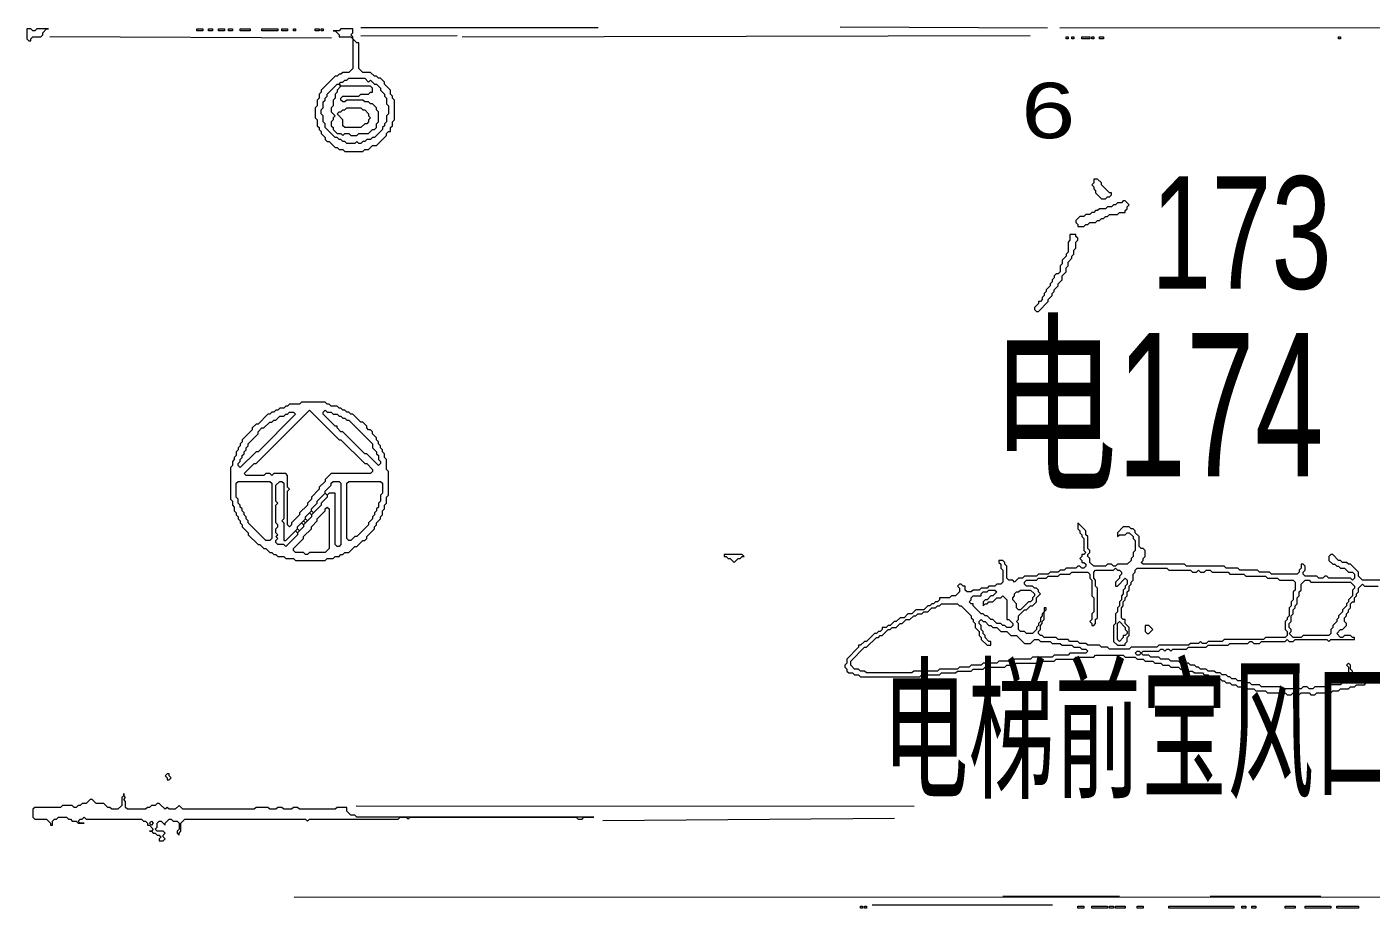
# Model space of a CAD drawing. Extents: x 20 to 3943, y 20 to 2783.
# Drawn here: x 2034 to 2714, y 28 to 474 of the extents above; entities that cross this region are included whole.
import ezdxf

# ---------------------------------------------------------------- set-up
doc = ezdxf.new("R2010")
doc.units = 0
for name, color, linetype, lineweight in [('OCR_TEXT', 6, 'Continuous', 0), ('TRACE_STRAIGHT', 5, 'Continuous', 0), ('TRACE_TEXT_SYMBOL', 6, 'Continuous', 0)]:
    doc.layers.add(name, color=color, linetype=linetype, lineweight=lineweight)
doc.styles.add('wqy-unicode', font='wqy-unicode.lff')

msp = doc.modelspace()

# ---------------------------------------------------------------- linework, layer by layer
at = {"layer": 'TRACE_STRAIGHT', "color": 5}
for p, q in [((2203.12, 473.62), (2323.12, 473.62)), ((2203.12, 469.51), (2251.88, 469.57)), ((2254.37, 468.93), (2541.88, 469.59)), ((2445.61, 474.01), (2550.63, 473.45)), ((2556.87, 473.59), (2819.38, 473.69)), ((2045.61, 469.2), (2188.13, 468.4)), ((2200.62, 79.75), (2483.13, 79.64)), ((2325.62, 72.28), (2473.15, 73.5)), ((2169.37, 33.58), (2799.38, 33.64)), ((2461.87, 29.59), (2553.13, 29.72)), ((2528, 34), (2587, 34)), ((2633, 34), (2689, 34))]:
    msp.add_line(p, q, dxfattribs=at)
at = {"layer": 'TRACE_TEXT_SYMBOL', "color": 6}
for points in [[(2034, 473), (2034, 468), (2035, 467), (2036, 467), (2036, 468), (2037, 469), (2041, 469), (2042, 470), (2042, 471), (2044, 473), (2045, 473), (2039, 473), (2038, 472), (2037, 472), (2036, 473)], [(2120, 473), (2123, 473), (2123, 472), (2120, 472)], [(2126, 473), (2128, 473), (2128, 472), (2126, 472)], [(2131, 473), (2134, 473), (2134, 472), (2131, 472)], [(2136, 473), (2138, 473), (2138, 472), (2136, 472)], [(2142, 473), (2147, 473), (2147, 472), (2142, 472)], [(2153, 473), (2161, 473), (2161, 472), (2153, 472)], [(2163, 473), (2166, 473), (2166, 472), (2163, 472)], [(2169, 473), (2170, 473), (2170, 472), (2169, 472)], [(2180, 473), (2182, 473), (2182, 472), (2180, 472)], [(2183, 473), (2184, 473), (2184, 472), (2183, 472)], [(2560, 469), (2561, 469), (2561, 468), (2560, 468)], [(2563, 469), (2564, 469), (2564, 468), (2563, 468)], [(2568, 469), (2572, 469), (2572, 468), (2568, 468)], [(2573, 469), (2574, 469), (2574, 468), (2573, 468)], [(2577, 469), (2579, 469), (2579, 468), (2577, 468)], [(2698, 469), (2699, 469), (2699, 468), (2698, 468)], [(2195, 432), (2196, 433), (2203, 433), (2204, 432), (2205, 432), (2207, 430), (2207, 429), (2208, 428), (2207, 427), (2207, 426), (2206, 425), (2205, 425), (2203, 423), (2195, 423), (2194, 424), (2194, 427), (2191, 430), (2192, 431), (2193, 431), (2194, 432)], [(2574, 397), (2574, 395), (2573, 394), (2574, 393), (2574, 392), (2575, 391), (2575, 390), (2578, 387), (2580, 387), (2581, 388), (2582, 388), (2583, 389), (2583, 390), (2582, 390), (2578, 394), (2578, 395), (2576, 397)], [(2589, 386), (2588, 385), (2586, 385), (2585, 384), (2584, 384), (2583, 383), (2581, 383), (2580, 382), (2577, 382), (2576, 381), (2575, 381), (2574, 380), (2573, 380), (2572, 379), (2570, 379), (2569, 378), (2567, 378), (2565, 376), (2565, 375), (2566, 374), (2566, 373), (2569, 373), (2570, 374), (2571, 374), (2572, 375), (2575, 375), (2576, 376), (2577, 376), (2578, 377), (2579, 377), (2580, 378), (2581, 378), (2582, 379), (2586, 379), (2587, 380), (2590, 380), (2590, 381), (2591, 382), (2591, 383), (2592, 384), (2590, 386)], [(2562, 369), (2562, 366), (2561, 365), (2561, 360), (2560, 359), (2560, 358), (2558, 356), (2558, 354), (2557, 353), (2557, 350), (2556, 349), (2555, 349), (2554, 348), (2554, 347), (2553, 346), (2553, 345), (2552, 344), (2552, 343), (2550, 341), (2550, 340), (2549, 339), (2549, 338), (2548, 337), (2548, 336), (2547, 335), (2546, 335), (2546, 334), (2544, 332), (2544, 331), (2545, 330), (2546, 330), (2551, 335), (2551, 336), (2553, 338), (2553, 339), (2554, 340), (2554, 341), (2556, 343), (2556, 344), (2558, 346), (2558, 348), (2560, 350), (2560, 352), (2561, 353), (2561, 355), (2563, 357), (2563, 358), (2564, 359), (2564, 361), (2565, 362), (2565, 365), (2566, 366), (2566, 367), (2565, 368), (2565, 369)], [(2166, 278), (2167, 279), (2169, 279), (2170, 278), (2151, 259), (2150, 259), (2142, 251), (2141, 252), (2141, 253), (2142, 254), (2142, 255), (2143, 256), (2143, 257), (2144, 258), (2144, 259), (2145, 260), (2145, 261), (2146, 262), (2146, 263), (2151, 268), (2151, 269), (2153, 271), (2154, 271), (2157, 274), (2158, 274), (2159, 275), (2160, 275), (2162, 277), (2164, 277), (2165, 278)], [(2177, 280), (2192, 265), (2193, 265), (2205, 253), (2206, 253), (2209, 250), (2209, 249), (2208, 248), (2188, 248), (2185, 245), (2185, 244), (2182, 241), (2182, 240), (2178, 236), (2178, 235), (2176, 233), (2176, 232), (2172, 228), (2172, 227), (2168, 223), (2168, 222), (2167, 221), (2166, 222), (2166, 239), (2167, 240), (2166, 241), (2166, 247), (2165, 248), (2159, 248), (2158, 247), (2157, 248), (2155, 248), (2154, 247), (2145, 247), (2144, 248), (2149, 253), (2150, 253)], [(2184, 279), (2185, 280), (2186, 279), (2188, 279), (2189, 278), (2191, 278), (2192, 277), (2193, 277), (2194, 276), (2195, 276), (2196, 275), (2197, 275), (2209, 263), (2209, 261), (2211, 259), (2211, 258), (2212, 257), (2212, 255), (2213, 254), (2213, 253), (2212, 252), (2206, 258), (2205, 258), (2194, 269), (2193, 269), (2191, 271), (2191, 272), (2190, 272), (2184, 278)], [(2140, 243), (2141, 244), (2157, 244), (2158, 243), (2158, 215), (2157, 214), (2155, 214), (2146, 223), (2146, 224), (2145, 225), (2145, 226), (2144, 227), (2144, 228), (2143, 229), (2143, 230), (2142, 231), (2142, 232), (2141, 233), (2141, 235), (2140, 236)], [(2162, 244), (2163, 244), (2164, 243), (2164, 225), (2163, 224), (2164, 223), (2164, 214), (2165, 214), (2170, 219), (2171, 218), (2171, 217), (2165, 211), (2164, 212), (2161, 212), (2160, 213), (2160, 214), (2161, 215), (2160, 216), (2161, 217), (2160, 218), (2160, 220), (2161, 221), (2161, 222), (2160, 223), (2160, 232), (2161, 233), (2160, 234), (2160, 242)], [(2188, 243), (2189, 244), (2192, 244), (2193, 243), (2193, 212), (2192, 211), (2191, 211), (2190, 212), (2190, 238), (2187, 238), (2186, 237), (2185, 238), (2185, 239), (2188, 242)], [(2196, 243), (2197, 244), (2213, 244), (2214, 243), (2214, 238), (2213, 237), (2213, 234), (2212, 233), (2212, 231), (2211, 230), (2211, 229), (2210, 228), (2210, 227), (2209, 226), (2209, 225), (2207, 223), (2207, 222), (2201, 216), (2200, 216), (2198, 214), (2197, 214), (2196, 215)], [(2185, 238), (2186, 237), (2186, 236), (2183, 233), (2183, 232), (2179, 228), (2178, 229), (2178, 230), (2181, 233), (2181, 234)], [(2185, 230), (2186, 231), (2187, 230), (2187, 210), (2185, 208), (2177, 208), (2176, 207), (2175, 207), (2174, 208), (2170, 208), (2169, 209), (2169, 210), (2174, 215), (2174, 216), (2178, 220), (2178, 221), (2181, 224), (2181, 225), (2185, 229)], [(2174, 224), (2175, 225), (2176, 224), (2175, 223)], [(2177, 228), (2178, 227), (2178, 226), (2176, 224), (2175, 225), (2175, 226)], [(2177, 228), (2178, 229), (2179, 228), (2178, 227)], [(2170, 219), (2171, 220), (2172, 219), (2171, 218)], [(2173, 223), (2174, 222), (2174, 221), (2172, 219), (2171, 220), (2171, 221)], [(2173, 223), (2174, 224), (2175, 223), (2174, 222)], [(2387, 207), (2387, 206), (2388, 206), (2389, 205), (2390, 205), (2392, 203), (2394, 205), (2395, 205), (2396, 206), (2397, 206), (2396, 207)], [(2681, 194), (2683, 194), (2684, 193), (2704, 193), (2706, 191), (2706, 190), (2705, 189), (2705, 186), (2703, 184), (2703, 183), (2702, 182), (2702, 181), (2700, 179), (2700, 178), (2698, 176), (2698, 175), (2697, 174), (2697, 173), (2695, 171), (2695, 170), (2694, 169), (2694, 167), (2693, 166), (2680, 166), (2679, 165), (2675, 165), (2673, 167), (2674, 168), (2674, 169), (2673, 170), (2673, 172), (2674, 173), (2674, 176), (2675, 177), (2675, 179), (2676, 180), (2676, 181), (2677, 182), (2677, 185), (2678, 186), (2678, 188), (2679, 189), (2679, 192)], [(2520, 188), (2521, 189), (2524, 189), (2525, 188), (2523, 186), (2522, 186), (2520, 184), (2519, 184), (2518, 183), (2518, 181), (2519, 182), (2520, 182), (2521, 183), (2523, 183), (2525, 185), (2527, 185), (2528, 186), (2530, 184), (2530, 174), (2531, 174), (2533, 172), (2533, 171), (2532, 170), (2530, 170), (2529, 171), (2528, 171), (2527, 172), (2525, 172), (2523, 174), (2522, 174), (2520, 176), (2519, 176), (2518, 177), (2517, 177), (2513, 181), (2513, 182), (2512, 182), (2511, 183), (2512, 184), (2512, 185), (2513, 186), (2517, 186), (2517, 187), (2518, 188)], [(2536, 188), (2537, 189), (2542, 189), (2544, 187), (2544, 186), (2543, 185), (2543, 184), (2542, 183), (2541, 183), (2537, 179), (2536, 179), (2535, 180), (2535, 182), (2533, 184), (2533, 185), (2534, 186), (2534, 187), (2535, 188)], [(2586, 172), (2587, 173), (2590, 170), (2590, 169), (2591, 168), (2591, 167), (2590, 166), (2589, 166), (2589, 165), (2587, 163), (2586, 164)], [(2600, 171), (2600, 168), (2601, 167), (2602, 167), (2604, 169), (2602, 171)], [(2595, 157), (2596, 158), (2597, 158), (2598, 157), (2597, 156), (2596, 156)], [(2105, 96), (2104, 95), (2105, 94), (2105, 93), (2106, 93), (2107, 94), (2106, 95), (2106, 96)], [(2096, 71), (2097, 72), (2098, 71), (2097, 70)], [(2456, 29), (2457, 29), (2457, 28), (2456, 28)], [(2458, 29), (2459, 29), (2459, 28), (2458, 28)], [(2566, 29), (2569, 29), (2569, 28), (2566, 28)], [(2573, 29), (2581, 29), (2581, 28), (2573, 28)], [(2582, 29), (2584, 29), (2584, 28), (2582, 28)], [(2585, 29), (2590, 29), (2590, 28), (2585, 28)], [(2596, 29), (2599, 29), (2599, 28), (2596, 28)], [(2612, 29), (2645, 29), (2645, 28), (2612, 28)], [(2649, 29), (2651, 29), (2651, 28), (2649, 28)], [(2654, 29), (2656, 29), (2656, 28), (2654, 28)], [(2671, 29), (2676, 29), (2676, 28), (2671, 28)], [(2681, 29), (2694, 29), (2694, 28), (2681, 28)], [(2697, 29), (2708, 29), (2708, 28), (2697, 28)]]:
    msp.add_lwpolyline(points, close=True, dxfattribs=at)
for points in [[(2193, 473), (2192, 472), (2189, 472), (2190, 472), (2192, 470), (2192, 469), (2198, 469), (2199, 468), (2199, 453), (2197, 451), (2194, 451), (2193, 450), (2192, 450), (2191, 449), (2190, 449), (2183, 442), (2183, 441), (2182, 440), (2182, 438), (2181, 437), (2181, 434), (2180, 433), (2180, 428), (2181, 427), (2181, 424), (2182, 423), (2182, 422), (2183, 421), (2183, 420), (2185, 418), (2185, 417), (2186, 416), (2187, 416), (2190, 413), (2191, 413), (2192, 412), (2194, 412), (2195, 411), (2204, 411), (2205, 412), (2207, 412), (2209, 414), (2211, 414), (2216, 419), (2216, 420), (2217, 421), (2218, 421), (2218, 423), (2219, 424), (2219, 426), (2220, 427), (2220, 437), (2219, 438), (2219, 439), (2218, 440), (2218, 442), (2215, 445), (2215, 446), (2213, 448), (2212, 448), (2211, 449), (2210, 449), (2208, 451), (2204, 451)], [(2204, 451), (2202, 453), (2202, 466), (2201, 466), (2199, 468), (2199, 469), (2198, 470), (2199, 471), (2199, 473), (2193, 473)], [(2196, 447), (2197, 448), (2205, 448), (2207, 446), (2208, 447), (2210, 445), (2211, 445), (2213, 443), (2213, 442), (2215, 440), (2215, 439), (2216, 438), (2216, 435), (2217, 434), (2217, 430), (2216, 429), (2216, 426), (2215, 425), (2215, 424), (2214, 423), (2214, 422), (2210, 418), (2209, 418), (2208, 417), (2206, 417), (2205, 416), (2204, 416), (2203, 415), (2202, 415), (2201, 416), (2200, 415), (2196, 415), (2195, 416), (2194, 416), (2193, 417), (2192, 417), (2191, 418), (2190, 418), (2185, 423), (2185, 425), (2184, 426), (2184, 429), (2183, 430), (2183, 432), (2184, 433), (2184, 436), (2185, 437), (2185, 438), (2186, 439), (2186, 440), (2191, 445), (2192, 445), (2193, 444), (2191, 442), (2191, 441), (2190, 440), (2190, 438), (2189, 437), (2189, 434), (2188, 433), (2188, 431), (2190, 429), (2189, 428), (2189, 427)], [(2189, 427), (2188, 426), (2188, 424), (2189, 423), (2189, 422), (2191, 420), (2193, 420), (2194, 419), (2195, 420), (2197, 420), (2198, 419), (2201, 419), (2202, 420), (2207, 420), (2209, 422), (2210, 422), (2211, 423), (2211, 425), (2212, 426), (2212, 431), (2211, 432), (2211, 433), (2209, 435), (2208, 435), (2207, 436), (2205, 436), (2204, 437), (2196, 437), (2195, 436), (2194, 436), (2193, 437), (2193, 438), (2194, 439), (2202, 439), (2203, 440), (2207, 440), (2208, 441), (2209, 441), (2209, 443), (2208, 444), (2193, 444), (2192, 445), (2193, 446), (2194, 446), (2195, 447), (2196, 447)], [(2173, 284), (2172, 283), (2167, 283), (2166, 282), (2165, 282), (2164, 281), (2162, 281), (2161, 280), (2160, 280), (2159, 279), (2158, 279), (2157, 278), (2156, 278), (2151, 273), (2150, 273), (2148, 271), (2148, 270), (2143, 265), (2143, 264), (2142, 263), (2142, 262), (2141, 261), (2141, 260), (2140, 259), (2140, 257), (2139, 256), (2139, 255), (2138, 254), (2138, 252), (2137, 251), (2137, 235), (2138, 234), (2138, 232), (2139, 231), (2139, 229), (2140, 228), (2140, 227), (2141, 226), (2141, 225), (2142, 224), (2142, 223), (2143, 222), (2143, 221), (2146, 218), (2146, 217), (2151, 212), (2152, 212), (2154, 210), (2155, 210), (2157, 208), (2158, 208), (2159, 207), (2160, 207), (2161, 206), (2164, 206), (2165, 205), (2169, 205), (2170, 204), (2185, 204), (2186, 205), (2189, 205), (2190, 206), (2192, 206), (2193, 207)], [(2193, 207), (2194, 207), (2195, 208), (2197, 208), (2200, 211), (2201, 211), (2204, 214), (2205, 214), (2206, 215), (2206, 216), (2210, 220), (2210, 221), (2211, 222), (2211, 223), (2213, 225), (2213, 226), (2214, 227), (2214, 229), (2215, 230), (2215, 232), (2216, 233), (2216, 236), (2217, 237), (2217, 249), (2216, 250), (2216, 255), (2215, 256), (2215, 258), (2214, 259), (2214, 260), (2213, 261), (2213, 262), (2212, 263), (2212, 264), (2211, 265), (2211, 266), (2209, 268), (2209, 269), (2208, 270), (2207, 270), (2206, 271), (2206, 272), (2204, 274), (2203, 274), (2199, 278), (2198, 278), (2197, 279), (2196, 279), (2195, 280), (2194, 280), (2193, 281), (2192, 281), (2191, 282), (2188, 282), (2187, 283), (2186, 283), (2185, 284), (2173, 284)], [(2566, 223), (2566, 220), (2567, 219), (2567, 218), (2568, 217), (2568, 216), (2569, 215), (2569, 209), (2570, 208), (2569, 207), (2568, 207), (2568, 206), (2567, 205), (2568, 204), (2568, 203), (2569, 203), (2570, 202), (2570, 201), (2569, 200), (2568, 200), (2567, 201), (2566, 201), (2565, 200), (2560, 200), (2559, 199), (2557, 199), (2556, 198), (2552, 198), (2551, 197), (2546, 197), (2545, 196), (2539, 196), (2538, 195), (2536, 195), (2534, 193), (2533, 194), (2531, 194), (2530, 195), (2530, 201), (2529, 202), (2529, 203), (2528, 204), (2526, 204), (2526, 203), (2527, 202), (2527, 200), (2528, 199), (2528, 193), (2527, 192), (2525, 192), (2524, 191), (2521, 191), (2520, 190), (2517, 190), (2516, 189), (2513, 189), (2512, 188), (2510, 188), (2509, 189), (2509, 191), (2508, 191), (2507, 192), (2506, 192), (2505, 191)], [(2640, 201), (2621, 201), (2620, 202), (2599, 202), (2598, 203), (2599, 204), (2599, 205), (2600, 206), (2600, 209), (2599, 210), (2598, 210), (2597, 211), (2597, 216), (2595, 218), (2595, 219), (2594, 220), (2593, 220), (2592, 221), (2589, 221), (2586, 218), (2586, 216), (2587, 217), (2590, 217), (2591, 218), (2592, 218), (2594, 216), (2594, 215), (2595, 214), (2595, 209), (2594, 208), (2594, 206), (2593, 205), (2593, 204), (2591, 202), (2586, 202), (2585, 201), (2584, 201), (2583, 202), (2581, 202), (2580, 201), (2574, 201), (2572, 203), (2572, 205), (2571, 206), (2571, 207), (2572, 208), (2572, 209), (2571, 210), (2571, 216), (2570, 217), (2570, 219), (2566, 223)], [(2719, 194), (2710, 194), (2708, 196), (2708, 198), (2704, 202), (2703, 202), (2702, 203), (2700, 203), (2699, 204), (2698, 204), (2695, 207), (2694, 207), (2693, 206), (2693, 204), (2695, 202), (2696, 202), (2697, 201), (2698, 201), (2699, 200), (2701, 200), (2703, 198), (2705, 198), (2706, 197), (2706, 195), (2705, 194), (2704, 195), (2693, 195), (2692, 196), (2691, 196), (2690, 195), (2688, 195), (2687, 196), (2681, 196), (2680, 197), (2680, 198), (2681, 199), (2681, 201), (2680, 202), (2679, 202), (2679, 200), (2678, 199), (2678, 198), (2677, 197), (2664, 197), (2663, 198), (2658, 198), (2657, 199), (2648, 199), (2647, 200), (2641, 200), (2640, 201)], [(2549, 174), (2549, 178), (2550, 179), (2550, 180), (2549, 180), (2549, 178), (2548, 177), (2548, 176), (2547, 175), (2547, 173), (2546, 172), (2546, 171), (2545, 170), (2545, 169), (2543, 167), (2540, 167), (2539, 168), (2537, 168), (2536, 169), (2536, 172), (2535, 173), (2536, 174), (2536, 176), (2539, 179), (2540, 179), (2542, 181), (2543, 181), (2545, 183), (2545, 185), (2547, 187), (2546, 188), (2546, 189), (2545, 190), (2544, 190), (2543, 191), (2540, 191), (2539, 192), (2539, 193), (2540, 194), (2545, 194), (2546, 195), (2550, 195), (2551, 196), (2556, 196), (2557, 197), (2562, 197), (2563, 198), (2571, 198), (2572, 197), (2572, 195), (2573, 194), (2573, 186), (2574, 185), (2574, 178), (2573, 177), (2573, 174), (2572, 173), (2573, 172), (2573, 171), (2574, 171), (2575, 172), (2575, 174), (2576, 175), (2576, 190)], [(2631, 199), (2633, 199), (2634, 198), (2642, 198), (2643, 197), (2650, 197), (2651, 196), (2661, 196), (2662, 195), (2667, 195), (2668, 194), (2675, 194), (2676, 193), (2676, 189), (2675, 188), (2675, 184), (2674, 183), (2674, 181), (2673, 180), (2673, 176), (2672, 175), (2672, 174), (2671, 173), (2671, 169), (2672, 168), (2672, 166), (2671, 165), (2661, 165), (2660, 164), (2640, 164), (2639, 163), (2632, 163), (2631, 162), (2629, 162), (2628, 163), (2627, 162), (2623, 162), (2622, 161), (2607, 161), (2606, 160), (2593, 160), (2592, 159), (2582, 159), (2581, 160), (2578, 160), (2577, 161), (2571, 161), (2570, 162), (2567, 162), (2566, 163), (2562, 163), (2561, 164), (2556, 164), (2555, 165), (2549, 165), (2548, 166), (2547, 166), (2546, 167), (2546, 168), (2547, 169), (2547, 171), (2548, 172), (2548, 173), (2549, 174)], [(2576, 190), (2575, 191), (2575, 194), (2574, 195), (2574, 198), (2575, 199), (2584, 199)], [(2584, 199), (2585, 200), (2586, 199), (2587, 199), (2588, 198), (2588, 197), (2587, 196), (2587, 195), (2585, 193), (2585, 191), (2586, 191), (2590, 195), (2591, 194), (2591, 192), (2590, 191), (2590, 190), (2589, 189), (2589, 187), (2588, 186), (2588, 184), (2587, 183), (2587, 181), (2586, 180), (2586, 178), (2585, 177), (2585, 172), (2584, 171), (2584, 163), (2586, 161), (2590, 161), (2590, 162), (2591, 163), (2591, 165), (2592, 166), (2592, 170), (2590, 172), (2590, 174), (2589, 174), (2588, 175), (2588, 180), (2589, 181), (2589, 183), (2590, 184), (2590, 185), (2591, 186), (2591, 188), (2592, 189), (2592, 191), (2593, 192), (2593, 193), (2594, 194), (2594, 197), (2595, 198), (2595, 199), (2596, 200), (2611, 200), (2612, 199), (2623, 199), (2624, 198), (2626, 198), (2627, 199), (2628, 198), (2630, 198), (2631, 199)], [(2505, 191), (2506, 190), (2506, 188), (2504, 186), (2502, 186), (2501, 185), (2496, 185), (2496, 184), (2495, 183), (2494, 183), (2493, 182), (2492, 182), (2491, 181), (2490, 181), (2488, 179), (2484, 179), (2482, 177), (2480, 177), (2478, 175), (2476, 175), (2474, 173), (2473, 173), (2471, 171), (2470, 171), (2469, 170), (2467, 170), (2467, 169), (2466, 168), (2465, 168), (2464, 167), (2463, 167), (2459, 163), (2458, 163), (2456, 161), (2455, 161), (2455, 160), (2449, 154), (2449, 152), (2448, 151), (2448, 150), (2449, 149), (2449, 148), (2450, 147), (2452, 147), (2453, 146), (2455, 146), (2456, 145), (2486, 145), (2487, 146), (2496, 146), (2497, 147), (2504, 147), (2505, 148), (2512, 148), (2513, 149), (2518, 149), (2519, 150), (2520, 149), (2521, 149), (2522, 150), (2529, 150), (2530, 151), (2534, 151), (2535, 152)], [(2701, 166), (2700, 165), (2699, 165), (2697, 167), (2699, 169), (2700, 169), (2702, 171), (2702, 172), (2701, 173), (2701, 175), (2702, 176), (2702, 177), (2703, 178), (2703, 179), (2704, 180), (2704, 182), (2705, 183), (2706, 183), (2706, 185), (2707, 186), (2707, 187), (2708, 188), (2708, 190), (2710, 192)], [(2710, 192), (2711, 191), (2718, 191)], [(2525, 152), (2518, 152), (2517, 151), (2512, 151), (2511, 150), (2506, 150), (2505, 149), (2496, 149), (2495, 148), (2483, 148), (2482, 147), (2459, 147), (2458, 148), (2456, 148), (2455, 149), (2453, 149), (2451, 151), (2451, 153), (2458, 160), (2459, 160), (2464, 165), (2465, 165), (2466, 166), (2467, 166), (2470, 169), (2471, 169), (2472, 170), (2474, 170), (2476, 172), (2477, 172), (2479, 174), (2481, 174), (2483, 176), (2484, 176), (2485, 177), (2487, 177), (2488, 178), (2490, 178), (2492, 180), (2494, 180), (2495, 181), (2496, 181)], [(2496, 181), (2497, 182), (2505, 182), (2506, 181), (2507, 181), (2512, 176), (2512, 175), (2513, 174), (2513, 173), (2514, 172), (2514, 170), (2516, 168), (2516, 166), (2517, 165), (2517, 164), (2520, 161), (2522, 161), (2522, 163), (2521, 163), (2519, 165), (2519, 166), (2518, 167), (2518, 168), (2517, 169), (2517, 171), (2516, 172), (2516, 173), (2517, 174), (2518, 173), (2519, 173), (2521, 171), (2522, 171), (2523, 170), (2525, 170), (2527, 168), (2530, 168), (2532, 166), (2535, 166), (2539, 162), (2542, 162), (2544, 164), (2546, 164), (2547, 163), (2552, 163), (2553, 162), (2557, 162), (2558, 161), (2563, 161), (2564, 160), (2567, 160), (2568, 159), (2570, 159), (2571, 158), (2570, 157), (2562, 157), (2561, 156), (2554, 156), (2553, 155), (2543, 155), (2542, 154), (2534, 154), (2533, 153), (2526, 153), (2525, 152)], [(2651, 142), (2650, 143), (2647, 143), (2646, 144), (2644, 144), (2643, 145), (2642, 145), (2641, 146), (2639, 146), (2638, 147), (2636, 147), (2635, 148), (2632, 148), (2631, 149), (2628, 149), (2627, 150), (2626, 150), (2625, 151), (2623, 151), (2622, 152), (2618, 152), (2617, 153), (2613, 153), (2612, 154), (2608, 154), (2607, 155), (2603, 155), (2602, 156), (2599, 156), (2598, 157), (2599, 158), (2607, 158), (2608, 159), (2609, 159), (2610, 158), (2611, 159), (2612, 159), (2613, 158), (2614, 159), (2621, 159), (2622, 160), (2631, 160), (2632, 161), (2642, 161), (2643, 162), (2652, 162), (2653, 163), (2654, 163), (2655, 162), (2658, 162), (2659, 163), (2671, 163), (2672, 164), (2673, 163), (2675, 163), (2676, 164), (2692, 164), (2693, 163), (2694, 164), (2706, 164), (2706, 165), (2705, 165), (2704, 166), (2701, 166)], [(2535, 152), (2545, 152), (2546, 153), (2554, 153), (2555, 154), (2564, 154), (2565, 155), (2574, 155), (2575, 156), (2589, 156), (2590, 155), (2595, 155), (2596, 154), (2599, 154), (2600, 153), (2604, 153), (2605, 152), (2608, 152), (2609, 151), (2612, 151), (2613, 150), (2617, 150), (2618, 149), (2621, 149), (2622, 148), (2624, 148), (2625, 147), (2629, 147), (2630, 146), (2632, 146), (2633, 145), (2635, 145), (2636, 144), (2638, 144), (2639, 143), (2640, 143), (2641, 142), (2643, 142), (2644, 141), (2646, 141), (2647, 140), (2651, 140), (2652, 139), (2655, 139), (2656, 138), (2661, 138), (2662, 137), (2668, 137), (2669, 136), (2670, 136), (2671, 137), (2672, 136), (2674, 136), (2675, 137), (2677, 137), (2678, 136), (2679, 137), (2683, 137), (2684, 136), (2686, 136), (2687, 137), (2694, 137), (2695, 138), (2698, 138)], [(2715, 146), (2714, 146), (2713, 145), (2711, 145), (2710, 144), (2708, 144), (2705, 147), (2705, 148), (2704, 149), (2704, 151), (2703, 152), (2702, 151), (2703, 150), (2703, 147), (2706, 144), (2704, 142), (2700, 142), (2699, 141), (2694, 141), (2693, 140), (2686, 140), (2685, 139), (2683, 139), (2682, 140), (2680, 140), (2679, 139), (2669, 139), (2668, 140), (2659, 140), (2658, 141), (2654, 141), (2653, 142), (2651, 142)], [(2698, 138), (2699, 139), (2703, 139), (2704, 140), (2706, 140), (2707, 141), (2711, 141), (2712, 142), (2714, 142), (2715, 143)], [(2083, 86), (2083, 85), (2082, 84), (2082, 80), (2080, 78), (2077, 78), (2076, 79), (2075, 79), (2073, 81), (2069, 81), (2067, 83), (2066, 83), (2064, 81), (2062, 81), (2061, 80), (2060, 80), (2059, 79), (2058, 79), (2057, 80), (2052, 80), (2051, 79), (2038, 79), (2037, 78), (2037, 74), (2038, 73), (2044, 73), (2046, 71), (2046, 70), (2047, 70), (2047, 72), (2048, 73), (2049, 73), (2050, 74), (2054, 74), (2055, 73), (2056, 73), (2057, 72), (2059, 72), (2060, 71), (2063, 71), (2061, 71), (2060, 72), (2061, 73), (2062, 73), (2063, 74), (2064, 73), (2092, 73), (2093, 72), (2094, 72), (2095, 71), (2095, 70), (2096, 70), (2098, 68), (2097, 67), (2096, 67), (2097, 67), (2098, 66), (2099, 66), (2100, 65), (2101, 65), (2102, 64), (2101, 63), (2101, 62), (2103, 62)], [(2105, 79), (2104, 78), (2101, 81), (2100, 81), (2099, 80), (2097, 80), (2096, 79), (2095, 79), (2094, 78), (2085, 78), (2084, 79), (2084, 82), (2083, 83), (2084, 84), (2083, 85), (2083, 86)], [(2103, 62), (2104, 63), (2103, 64), (2103, 65), (2104, 66), (2103, 67), (2100, 67), (2099, 68), (2100, 69), (2100, 71), (2101, 72), (2102, 72), (2104, 70), (2104, 71), (2106, 73), (2107, 73), (2108, 72), (2110, 72), (2111, 71), (2111, 68), (2110, 67), (2110, 66), (2111, 65), (2111, 66), (2112, 67), (2112, 71), (2114, 73), (2175, 73), (2176, 72), (2177, 73), (2222, 73), (2223, 74), (2226, 74), (2227, 73), (2228, 74), (2312, 74), (2313, 73), (2315, 73), (2316, 74), (2321, 74), (2201, 74), (2200, 75), (2198, 75), (2196, 77), (2196, 79), (2191, 79), (2190, 78), (2172, 78), (2171, 79), (2169, 79), (2168, 78), (2164, 78), (2163, 79), (2161, 79), (2160, 78), (2157, 78), (2156, 79), (2150, 79), (2149, 78), (2113, 78), (2111, 80), (2109, 78), (2106, 78), (2105, 79)]]:
    msp.add_lwpolyline(points, dxfattribs=at)

# ---------------------------------------------------------------- texts
at = {"layer": 'OCR_TEXT', "color": 6, "style": 'wqy-unicode'}
for s, height, width, p in [('6', 28.08, 1.307248, (2537.36, 417.64)), ('173', 56.94, 0.719248, (2603.1, 341.45)), ('电174', 72.54, 0.645291, (2522.03, 246.58)), ('电梯前宝风口176', 57.72, 0.55524, (2466.84, 89.6))]:
    msp.add_text(s, height=height, dxfattribs=dict(at, width=width)).set_placement(p)

doc.saveas('drawing.dxf')
